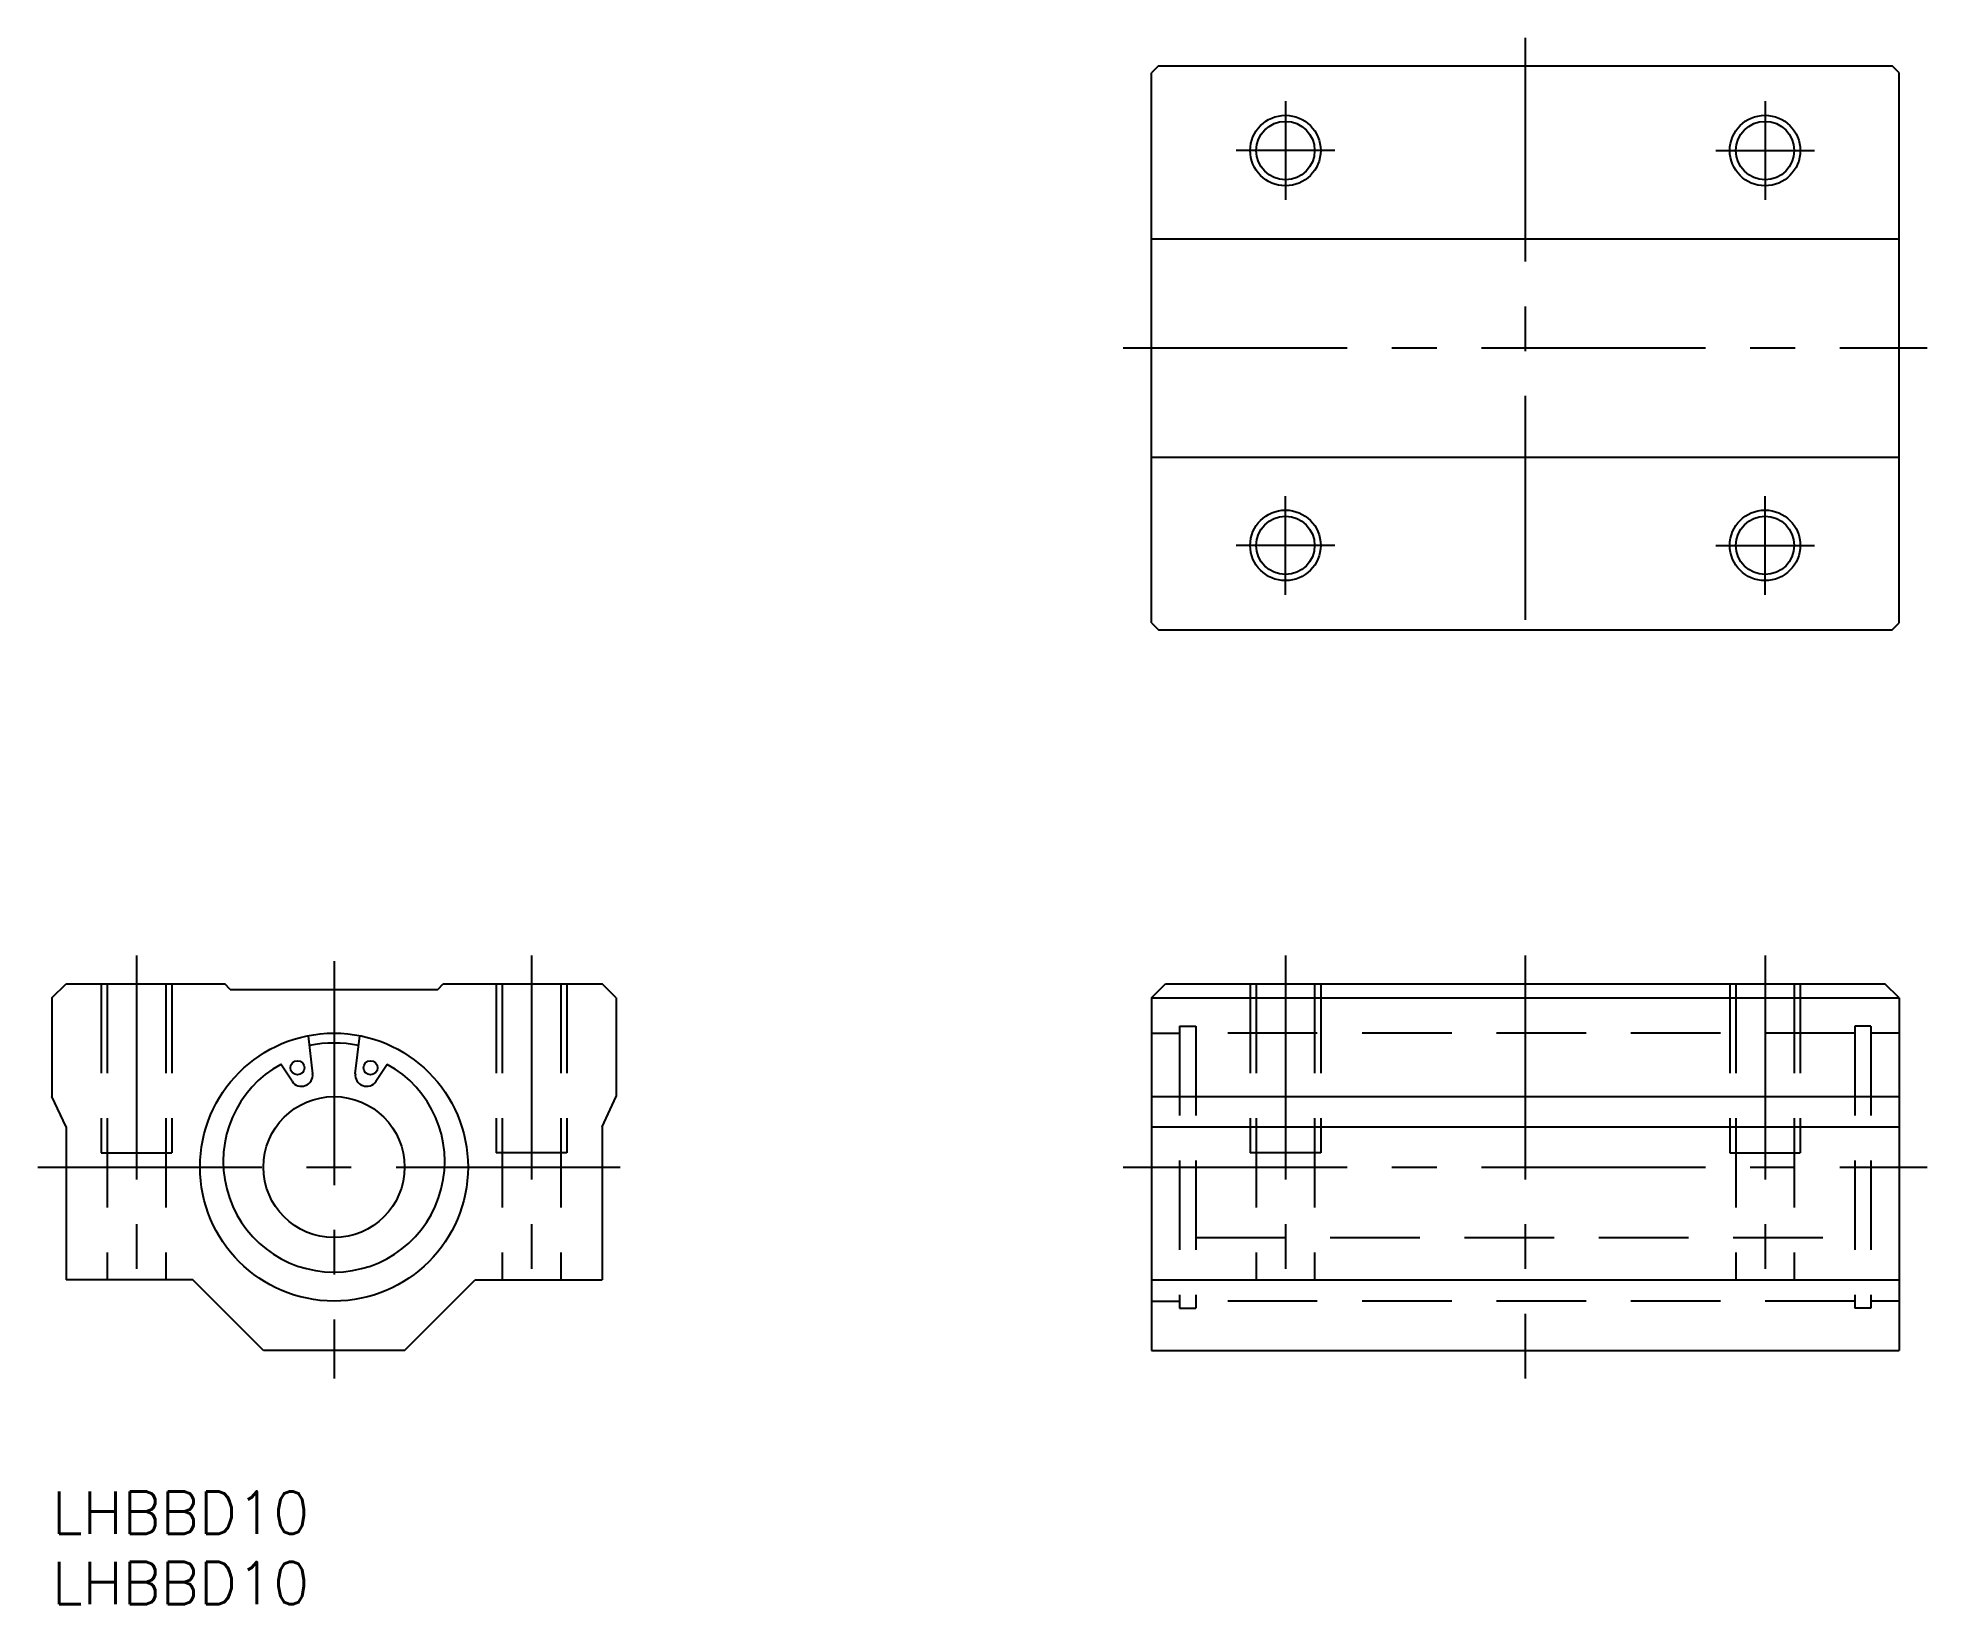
# Model space of a CAD drawing. Extents: x -1 to 133, y -8 to 103.
import ezdxf

# ---------------------------------------------------------------- set-up
doc = ezdxf.new("R2010")
doc.units = 0
doc.header["$LTSCALE"] = 0.5
doc.linetypes.add('CENTER', pattern=[50.8, 31.75, -6.35, 6.35, -6.35])
doc.linetypes.add('DASHED', pattern=[19.05, 12.7, -6.35])
for name, color, linetype in [('MSM_CENTER', 1, 'CENTER'), ('MSM_CONTINUOUS', 7, 'CONTINUOUS'), ('MSM_DASHED', 4, 'DASHED'), ('MSM_NARROW', 5, 'CONTINUOUS'), ('MSM_PART_NUMBER', 7, 'CONTINUOUS')]:
    doc.layers.add(name, color=color, linetype=linetype)
doc.styles.get("Standard").update_dxf_attribs({"font": 'txt.shx', "height": 3, "bigfont": 'bigfont.shx'})

# ---------------------------------------------------------------- blocks, each defined once
blk = doc.blocks.new('*U2')
at = {"layer": 'MSM_PART_NUMBER'}
blk.add_text('LHBBD10', height=3, dxfattribs=at).set_placement((0, -3))
blk = doc.blocks.new('*U3')
at = {"layer": 'MSM_PART_NUMBER'}
blk.add_text('LHBBD10', height=3, dxfattribs=at).set_placement((0, -8))

msp = doc.modelspace()

# ---------------------------------------------------------------- linework, layer by layer
at = {"layer": 'MSM_CENTER'}
for p, q in [((104.45, 103.09), (104.45, 59.09)), ((87.45, 98.59), (87.45, 91.59)), ((121.45, 98.59), (121.45, 91.59)), ((90.95, 95.09), (83.95, 95.09)), ((117.95, 95.09), (124.95, 95.09)), ((75.95, 81.09), (132.95, 81.09)), ((87.45, 63.59), (87.45, 70.59)), ((121.45, 63.59), (121.45, 70.59)), ((90.95, 67.09), (83.95, 67.09)), ((117.95, 67.09), (124.95, 67.09)), ((6, 38), (6, 13)), ((20, 37.6), (20, 8)), ((34, 38), (34, 13)), ((87.45, 38), (87.45, 13.87)), ((104.45, 38), (104.45, 8)), ((121.45, 38), (121.45, 13.87)), ((-1, 23), (41, 23)), ((75.95, 23), (132.95, 23))]:
    msp.add_line(p, q, dxfattribs=at)
at = {"layer": 'MSM_CONTINUOUS'}
for p, q in [((78.45, 101.09), (77.95, 100.59)), ((77.95, 61.59), (77.95, 100.59)), ((78.45, 101.09), (130.45, 101.09)), ((130.95, 100.59), (130.45, 101.09)), ((130.95, 61.59), (130.95, 100.59)), ((77.95, 88.84), (130.95, 88.84)), ((77.95, 73.34), (130.95, 73.34)), ((77.95, 61.59), (78.45, 61.09)), ((78.45, 61.09), (130.45, 61.09)), ((130.45, 61.09), (130.95, 61.59)), ((0, 35), (1, 36)), ((0, 35), (0, 28)), ((1, 36), (12.25, 36)), ((12.65, 35.6), (12.25, 36)), ((12.65, 35.6), (27.35, 35.6)), ((27.35, 35.6), (27.75, 36)), ((27.75, 36), (39, 36)), ((40, 35), (39, 36)), ((40, 35), (40, 28)), ((77.95, 35), (78.95, 36)), ((77.95, 35), (77.95, 10)), ((77.95, 35), (130.95, 35)), ((78.95, 36), (129.95, 36)), ((130.95, 35), (129.95, 36)), ((130.95, 35), (130.95, 10)), ((18.49, 29.62), (18.18, 32.32)), ((21.51, 29.62), (21.82, 32.32)), ((17.03, 29.09), (16.23, 30.29)), ((22.97, 29.09), (23.77, 30.29)), ((1, 25.86), (0, 28)), ((39, 25.86), (40, 28)), ((77.95, 28), (130.95, 28)), ((1, 25.86), (1, 15)), ((39, 25.86), (39, 15)), ((77.95, 25.86), (130.95, 25.86)), ((10, 15), (1, 15)), ((15, 10), (10, 15)), ((25, 10), (30, 15)), ((30, 15), (39, 15)), ((77.95, 15), (130.95, 15)), ((25, 10), (15, 10)), ((77.95, 10), (130.95, 10))]:
    msp.add_line(p, q, dxfattribs=at)
for centre, radius in [((87.45, 95.09), 2.07), ((121.45, 95.09), 2.07), ((87.45, 67.09), 2.07), ((121.45, 67.09), 2.07), ((20, 23), 9.5), ((17.41, 30.04), 0.5), ((22.59, 30.04), 0.5), ((20, 23), 5)]:
    msp.add_circle(centre, radius, dxfattribs=at)
for centre, radius, start, end in [((20, 23), 8.8, 78.5956, 101.4044), ((20, 23.4), 7.85, 118.6775, 61.3225), ((17.69, 29.53), 0.8, 213.5312, 6.53), ((22.31, 29.53), 0.8, 173.47, 326.4688)]:
    msp.add_arc(centre, radius, start, end, dxfattribs=at)
at = {"layer": 'MSM_DASHED'}
for p, q in [((3.5, 36), (3.5, 24)), ((3.93, 36), (3.93, 15)), ((8.07, 36), (8.07, 15)), ((8.5, 36), (8.5, 24)), ((31.5, 36), (31.5, 24)), ((31.93, 36), (31.93, 15)), ((36.07, 36), (36.07, 15)), ((36.5, 36), (36.5, 24)), ((84.95, 36), (84.95, 24)), ((85.38, 36), (85.38, 15)), ((89.51, 36), (89.51, 15)), ((89.95, 36), (89.95, 24)), ((118.95, 36), (118.95, 24)), ((119.38, 36), (119.38, 15)), ((123.51, 36), (123.51, 15)), ((123.95, 36), (123.95, 24)), ((77.95, 32.5), (79.94, 32.5)), ((79.94, 33), (79.94, 13)), ((79.94, 33), (81.09, 33)), ((81.09, 33), (81.09, 13)), ((127.81, 32.5), (81.09, 32.5)), ((127.81, 33), (127.81, 13)), ((128.96, 33), (127.81, 33)), ((128.96, 33), (128.96, 13)), ((130.95, 32.5), (128.96, 32.5)), ((3.5, 24), (8.5, 24)), ((36.5, 24), (31.5, 24)), ((89.95, 24), (84.95, 24)), ((118.95, 24), (123.95, 24)), ((81.09, 18), (127.81, 18)), ((77.95, 13.5), (79.94, 13.5)), ((127.81, 13.5), (81.09, 13.5)), ((130.95, 13.5), (128.96, 13.5)), ((79.94, 13), (81.09, 13)), ((128.96, 13), (127.81, 13))]:
    msp.add_line(p, q, dxfattribs=at)
at = {"layer": 'MSM_NARROW'}
for centre in [(87.45, 95.09), (121.45, 95.09), (87.45, 67.09), (121.45, 67.09)]:
    msp.add_circle(centre, 2.5, dxfattribs=at)

# ---------------------------------------------------------------- block references
at = {"layer": 'MSM_CONTINUOUS'}
for name in ['*U2', '*U3']:
    msp.add_blockref(name, (0, 0), dxfattribs=at)

doc.saveas('drawing.dxf')
